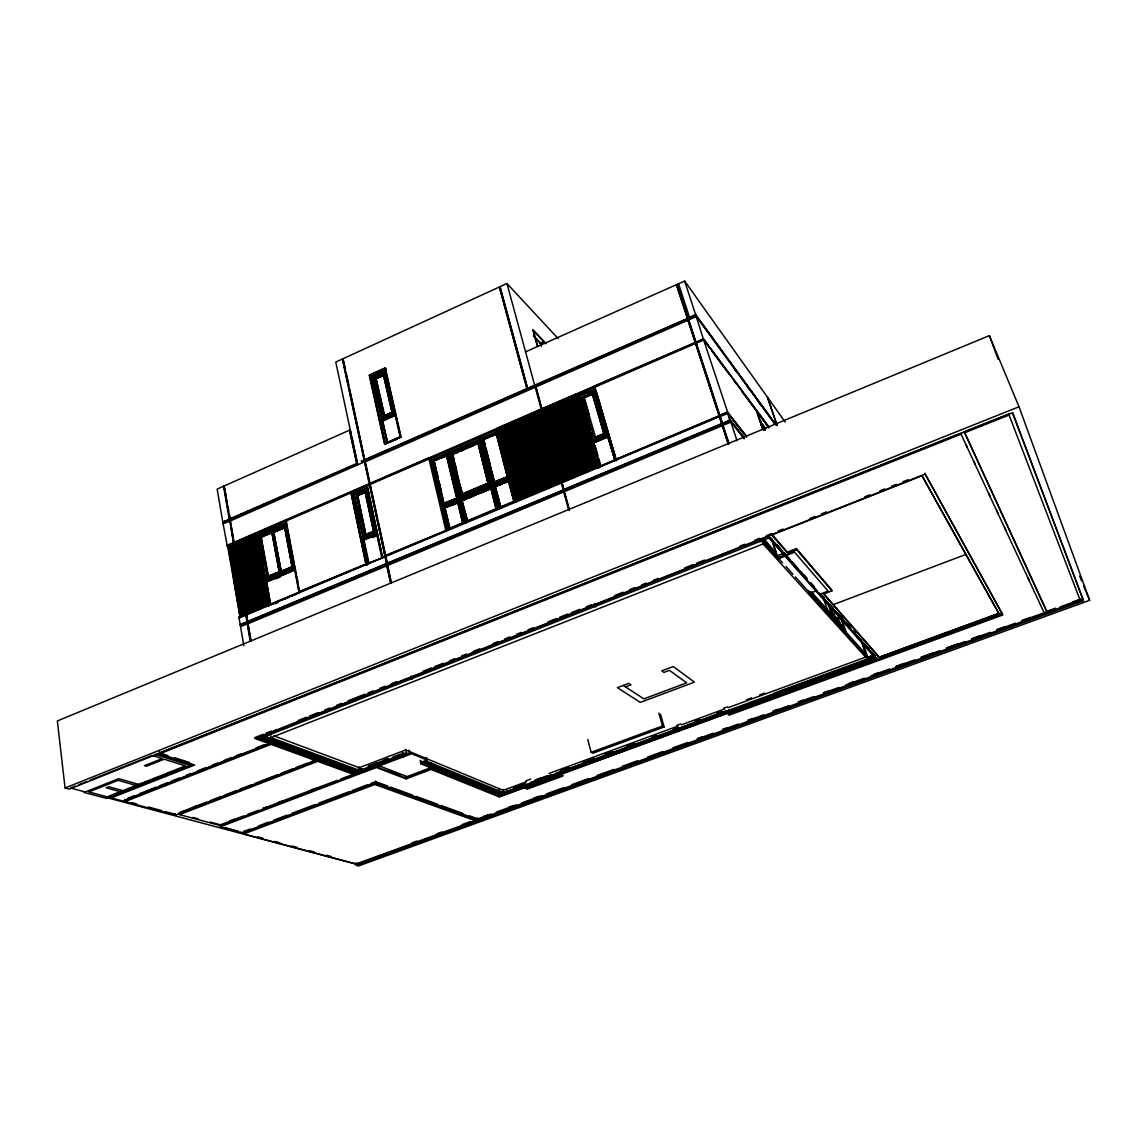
<?xml version="1.0" encoding="UTF-8"?>
<svg xmlns="http://www.w3.org/2000/svg" width="1147" height="1147" viewBox="0 0 1147 1147"><rect width="100%" height="100%" fill="white"/><g stroke="black" fill="none" stroke-linecap="round" stroke-linejoin="round"><path stroke-width="1.5" d="M744.116 438.771L729.793 420.548L722.467 423.616L720.072 416.433M703.455 339.354L695.828 315.167L688.157 318.522L696.043 342.566L703.455 339.354L710.007 348.473M616.082 459.99L594.547 386.066L695.426 342.838L687.54 318.794L721.836 423.874L563.923 489.783L561.887 482.672M594.863 387.184L695.612 343.397L719.255 416.117L615.91 459.402L719.054 415.701M561.241 483.102L385.621 556.496M515.935 501.913L496.909 428.39L541.14 409.221L369.75 483.518L387.256 563.492L563.32 490.027L561.127 482.342L559.879 482.385L540.466 410.612L560.295 482.873L561.815 482.07M497.268 429.336L577.084 394.754L575.708 395.486L596.483 467.718L576.009 395.586M446.04 531.19L428.734 457.94L369.965 483.891M428.992 459.044L370.094 484.45M366.008 564.711L350.824 492.192M240.081 617.43L227.837 547.062L228.568 546.488L240.34 615.48M229.859 556.123L228.353 547.348L229.099 546.775M350.839 492.909L286.177 520.924L285.976 519.835L299.711 592.612L299.482 591.465L365.879 564.138L299.711 591.852M245.773 615.193L239.106 617.989L240.225 624.542L247.25 621.932L240.225 624.542M381.134 537.886L386.697 563.736L247.781 621.703L246.433 614.778M254.433 534.688L227.292 546.345L228.009 546.732M239.106 617.989L239.15 616.986L240.798 616.685L228.382 545.843L240.282 617.029L239.408 617.1L240.325 617.516L238.533 606.992M499.404 286.979L527.047 388.89L499.404 286.979L335.784 362.065L357.692 464.836M499.963 286.721L527.634 388.632L499.963 286.721L506.931 283.524L558.116 338.523M369.549 375.284L385.105 368.23L386.152 369.09L370.61 376.144L369.549 375.284L384.79 443.717L385.851 444.52L370.61 376.144M372.245 376.833L385.55 371.384L395.17 413.623L382.123 419.429L372.245 376.833L373.449 377.807M385.55 371.384L372.689 377.205L382.123 419.429M375.055 377.091L379.872 374.897M383.557 417.78L374.323 377.893L384.876 373.592M384.503 415.744L392.088 412.375L384.374 415.658L375.958 378.596L383.7 375.399L392.088 412.375L384.618 415.845L376.202 378.797M376.087 378.696L383.7 375.399M383.829 375.499L375.958 378.596M539.491 343.512L541.355 342.695L542.187 343.555M541.484 342.752L542.846 342.15M224.511 489.912L223.565 486.242L217.17 489.095L222.762 521.899L229.572 519.261L228.669 514.085M229.185 513.856L230.088 519.046L224.081 486.013L349.563 430.168L356.545 461.711M350.236 429.867L351.154 433.638M525.527 351.857L676.458 284.671L687.583 318.536L364.746 460.262L369.75 483.518M677.06 284.413L687.985 317.977L677.06 284.413L684.63 281.044L767.372 397.077L777.021 425.308M223.909 486.457L225.027 489.683M383.184 417.494L393.88 413.192M381.664 419.071L395.17 413.623M381.965 420.404L395.027 414.612L395.729 415.157L382.682 420.949L381.965 420.404L387.629 443.1L382.682 420.949M386.912 442.57L400.074 436.778L400.776 437.322L387.5 443.014L382.553 420.863L395.6 415.071L400.661 437.222L385.105 368.23M384.79 443.717L400.704 436.72M389.091 442.455L396.389 439.244M229.73 518.845L356.918 463.445M361.362 461.151L364.388 460.176L361.678 461.366M342.881 358.81L364.631 459.718L526.788 388.632M527.362 388.374L687.583 318.536M687.985 317.977L695.641 314.622L776.533 425.523M367.771 475.862L364.488 461.854L229.887 521.154L229.658 519.806L223.622 521.871M254.448 533.957L267.208 606.218L254.548 533.756L255.752 534.43L268.642 606.419L267.437 605.817L299.367 592.44L285.746 520.236L234.031 542.818L229.83 519.376L357.706 463.703L222.848 522.444L227.249 545.757L233.501 543.047L229.658 519.806M687.756 319.081L364.746 460.262M694.035 316.328L689.691 317.862M223.077 523.792L229.887 521.154M364.803 462.083L696.272 316.543L775.057 424.419M563.923 489.783L535.964 387.127L535.119 387.127M226.776 545.499L233.285 542.674M233.802 542.445L369.205 483.747L364.517 460.721L361.477 461.696M596.168 467.431L597.53 466.858L597.802 467.646L576.726 393.794L541.714 408.963L695.225 342.423M695.842 342.15L703.57 338.795L769.164 427.2M286.191 520.208L366.796 485.109L367.886 485.855L352.057 492.708L350.939 491.977L366.122 564.482L367.241 565.156L352.057 492.708M367.226 485.081L382.711 557.858L384.933 556.152L369.535 484.679L367.241 485.798L369.205 483.747M615.652 459.99L597.988 467.388L577.113 393.937L594.318 386.482L616.498 460.822L596.669 392.503M227.292 546.345L228.74 546.044M229.515 545.7L230.819 545.14L242.92 615.796L241.601 616.355L229.042 545.685L241.601 616.355M231.608 544.796L232.898 544.237L245.057 614.907L243.723 615.466L231.12 544.782L243.723 615.466M233.687 543.893L234.992 543.334L247.193 614.003L245.3 614.175L233.343 543.707L246.906 621.76M235.78 542.99L237.085 542.416L249.329 613.115L247.996 613.674L235.293 542.975L247.996 613.674M237.859 542.087L239.164 541.513L251.465 612.226L250.132 612.785L237.386 542.072L250.132 612.785M239.952 541.183L241.257 540.61L253.602 611.322L252.268 611.881L239.479 541.169L252.268 611.881M242.046 540.266L243.35 539.707L255.752 610.419L254.405 610.993L241.573 540.251L254.405 610.993M244.139 539.362L245.444 538.803L257.889 609.53L256.555 610.089L243.666 539.348L256.555 610.089M246.232 538.459L247.537 537.886L260.039 608.627L258.692 609.186L245.759 538.445L258.692 609.186M248.326 537.542L249.645 536.982L262.176 607.738L260.842 608.297L247.867 537.527L260.842 608.297M250.433 536.638L251.738 536.065L264.326 606.835L262.978 607.394L249.96 536.624L262.978 607.394M252.526 535.735L265.129 606.491L252.182 535.534L253.845 535.162L255.078 542.058M430.397 458.685L495.877 430.311L514.085 501.239L447.015 529.355L430.397 458.685L432.935 460.635M498.974 428.949L500.422 428.333L518.974 500.178L517.053 500.321L498.701 428.72L517.498 500.795M501.282 427.96L502.716 427.329L521.34 499.189L519.419 499.332L501.01 427.716L519.863 499.805M503.59 426.956L522.229 498.816L503.246 426.87L505.024 426.34L523.706 498.199L505.024 426.34M505.899 425.953L507.332 425.336L526.072 497.21L524.15 497.354L505.626 425.723L524.595 497.827M508.207 424.964L509.641 424.333L528.437 496.221L526.516 496.364L507.935 424.72L526.96 496.837M510.515 423.96L511.963 423.329L530.803 495.217L528.882 495.361L510.243 423.716L529.326 495.848M512.824 422.956L514.272 422.325L533.183 494.228L531.247 494.371L512.551 422.713L531.692 494.859M515.146 421.953L516.594 421.322L535.549 493.239L533.627 493.382L514.874 421.709L534.072 493.855M517.455 420.949L518.903 420.318L537.929 492.235L536.007 492.378L517.197 420.705L536.438 492.866M519.777 419.945L521.225 419.315L540.309 491.246L538.387 491.389L519.505 419.702L538.818 491.862M522.1 418.942L523.548 418.311L542.689 490.242L540.767 490.386L521.828 418.698L541.198 490.873M524.423 417.938L543.578 489.869L524.093 417.838L525.871 417.307L545.069 489.253L525.871 417.307M526.745 416.92L528.193 416.304L547.449 488.249L545.528 488.393L526.473 416.676L545.958 488.88M529.068 415.917L530.531 415.286L549.843 487.26L547.908 487.389L528.81 415.673L548.352 487.876M531.391 414.913L532.853 414.282L552.223 486.256L550.302 486.4L531.133 414.669L550.732 486.873M533.728 413.895L535.19 413.264L554.618 485.253L552.696 485.396L533.47 413.651L553.126 485.884M536.065 412.891L537.513 412.26L557.012 484.249L555.076 484.392L535.792 412.648L555.506 484.88M538.387 411.873L557.901 483.876L538.072 411.787L539.85 411.243L559.406 483.245L539.85 411.243M540.724 410.87L542.187 410.239L561.729 482.098M543.061 409.852L544.524 409.221L564.195 481.238L562.274 481.382L542.803 409.608L562.704 481.869M545.413 408.834L546.875 408.203L566.604 480.235L564.668 480.378L545.155 408.59L565.098 480.865M547.75 407.83L549.212 407.185L568.998 479.231L567.077 479.374L547.492 407.572L567.493 479.862M550.087 406.812L551.564 406.181L571.407 478.213L569.471 478.356L549.829 406.554L569.901 478.844M552.438 405.794L553.901 405.163L573.815 477.209L571.88 477.353L552.18 405.551L572.31 477.84M554.79 404.776L556.252 404.145L576.224 476.206L574.289 476.349L554.531 404.533L574.719 476.837M557.141 403.758L577.127 475.819L556.825 403.658L558.603 403.127L578.633 475.188L558.603 403.127M559.492 402.74L579.536 474.815L559.177 402.64L560.955 402.095L581.042 474.184L560.955 402.095M561.844 401.722L563.32 401.077L583.465 473.166L581.529 473.31L561.586 401.464L581.945 473.797M564.195 400.704L565.672 400.059L585.873 472.163L583.952 472.292L563.951 400.446L584.368 472.793M566.561 399.672L568.023 399.041L588.296 471.145L586.361 471.288L566.303 399.428L586.791 471.775M568.912 398.654L570.389 398.009L590.719 470.127L588.784 470.27L568.668 398.396L589.2 470.772M571.278 397.636L572.754 396.991L593.142 469.123L591.207 469.252L571.02 397.378L591.623 469.754M573.643 396.604L575.12 395.973L595.565 468.105L593.63 468.234L573.385 396.36L594.046 468.736M255.752 534.43L286.922 520.924M577.113 393.937L577.988 394.84L595.178 387.385M449.868 453.337L448.362 452.147L446.957 452.75L457.925 498.372L442.14 505.053L444.018 507.591M257.315 535.233L286.349 523.175L257.315 535.233L265.344 579.981L266.721 580.697L266.104 577.271M353.706 493.497L367.284 488.149L376.876 532.896L363.585 538.531L353.706 493.497L363.585 538.531M605.989 435.803L592.77 440.892L579.852 395.586L594.461 389.808L607.107 433.451M447.387 453.094L431.86 459.818L442.584 505.368L458.356 498.687L447.387 453.094L448.033 453.61M460.377 498.587L448.735 452.506L480.005 438.971M508.996 477.224L492.938 484.034L481.439 438.355L497.253 431.516M354.179 493.812L367.284 488.149M579.852 395.586L594.461 389.808M434.068 459.66L438.728 457.639M443.373 455.631L446.484 454.284M448.735 452.506L449.38 453.022L480.636 439.502M497.87 432.046L482.07 438.885L481.439 438.355M260.254 535.319L280.857 526.416M358.237 492.923L363.14 490.801M588.741 393.192L593.486 391.141M455.23 498.759L443.946 503.547L433.595 460.592L446.957 455.603M494.658 482.5L483.217 439.115L496.78 434.053L491.934 436.147M267.366 578.518L259.38 536.323L285.288 525.125L286.119 525.613M365.061 536.782L355.828 494.601L366.596 490.386M433.853 460.807L446.57 455.302L456.965 498.156M594.533 439.487L582.103 396.719L593.673 392.174M446.685 455.388L433.982 460.893L444.061 503.633L455.345 498.845M483.59 439.43L496.536 433.838M272.068 531.262L285.703 525.369L293.618 567.392L281.13 572.683L272.957 530.444L281.13 572.683M433.595 460.592L437.423 459.732M440.606 458.356L445.366 456.291M483.217 439.115L488.694 437.552M275.509 530.201L284.599 526.272M477.855 442.971L487.876 483.03L461.911 494.056L452.233 454.054L477.855 442.971L478.485 443.502M279.538 571.851L268.025 576.324L260.942 537.126L271.896 532.394L279.108 571.622M357.62 495.49L365.262 492.178L373.635 531.348L365.893 534.631L357.491 495.389L365.391 492.264M462.284 494.343L452.492 454.269L478.113 443.201L488.249 483.331M261.1 537.212L272.04 532.48M452.606 454.355L478.227 443.287L488.135 483.231M260.942 537.126L272.312 532.638M274.061 532.308L285.044 527.563L273.631 532.065L281.287 571.507L292.428 566.79M452.233 454.054L457.682 452.492M460.879 451.115L465.682 449.036M468.879 447.66L473.682 445.581M584.196 397.694L592.598 394.21L583.995 397.479L595.537 437.322L603.953 433.752L592.497 394.095M373.75 531.419L365.75 534.545L357.749 495.561L365.52 492.35L373.521 529.799M595.436 437.222L603.852 433.652L592.296 393.88L584.095 397.579L589.228 415.028M268.025 576.324L279.266 571.693L271.896 532.394M366.008 534.703L373.879 531.505M281.015 571.364L292.284 566.704L281.287 571.507M463.804 493.568L486.629 484.02M364.66 536.538L375.571 532.323M594.232 439.186L605.974 434.641M266.95 578.289L293.202 567.148L294.033 567.622M457.223 498.357L443.674 503.347L444.333 503.834M491.131 483.231L460.822 496.078L450.484 453.28L478.93 440.978L489.683 483.833M494.042 481.998L507.791 476.923M494.285 482.199L507.433 476.636M363.097 538.23L376.876 532.896M592.77 440.892L607.595 435.129M265.344 579.981L294.808 567.994L265.86 580.253L257.831 535.52M448.362 452.147L459.359 497.755L491.074 484.306L479.589 438.613L481.023 437.996L492.522 483.704L508.594 476.894M459.732 498.099L491.49 484.651L480.435 440.677M363.398 539.649L377.435 534.488L363.398 539.649L368.33 563.134L369.076 563.578L364.015 540.036L377.32 534.402L381.277 552.854M614.548 460.004L599.953 466.112L593.171 442.312L607.638 436.19L615.107 460.564L607.638 436.19M265.602 581.386L266.606 581.916L270.749 604.942L269.731 604.426L265.602 581.386L294.564 569.113L295.424 569.586L266.477 581.844L270.606 604.87M442.484 506.472L458.255 499.791L463.947 523.405M508.953 478.313L492.88 485.124L498.845 508.795M509.368 478.657L493.296 485.453L498.83 507.433M608.211 436.763L593.759 442.885L593.171 442.312M266.606 581.916L295.553 569.658M457.768 501.268L443.574 507.261L444.376 510.63M463.947 498.644L490.887 487.246M493.927 485.955L506.773 480.521M372.517 537.613L376.947 535.735M275.524 578.977L280.341 576.941M497.554 484.923L502.372 482.887M444.95 507.806L457.868 502.343L462.972 523.161L449.839 528.538L444.678 507.605L458.255 502.615M467.56 521.541L461.911 500.321L491.389 488.608M500.981 507.548L495.117 486.271L508.895 481.195L505.598 482.586M462.169 500.522L491.016 488.307L496.235 509.096L467.187 521.268L462.169 500.522L491.131 488.407M508.522 480.908L495.375 486.471L500.723 507.347M457.983 502.429L445.065 507.892L449.968 528.609M495.475 486.557L508.637 480.994M451.803 505.354L456.635 503.304M465.754 499.447L461.911 500.321M468.965 498.085L473.768 496.063M481.769 492.665L486.586 490.644M499.031 485.367L502.314 483.977M241.042 615.953L240.354 616.484M242.92 615.796L243.178 615.064M245.057 614.907L245.3 614.175M247.193 614.003L247.437 613.272M249.329 613.115L249.573 612.383M251.465 612.226L251.723 611.48M253.602 611.322L253.86 610.591M255.752 610.419L255.996 609.688M257.889 609.53L258.147 608.799M260.039 608.627L260.297 607.896M262.176 607.738L262.434 606.992M264.326 606.835L264.584 606.089M263.71 590.39L265.932 605.53L267.237 605.444L239.408 617.1M384.718 555.765L382.682 557.098M385.277 555.535L445.911 530.617L385.492 555.922M517.053 500.321L515.792 501.339L597.63 467.058M518.974 500.178L519.419 499.332M521.34 499.189L521.785 498.343M523.261 497.726L524.15 497.354M526.072 497.21L526.516 496.364M528.437 496.221L528.882 495.361M530.803 495.217L531.247 494.371M533.183 494.228L533.627 493.382M535.549 493.239L536.007 492.378M537.929 492.235L538.387 491.389M540.309 491.246L540.767 490.386M542.689 490.242L543.148 489.396M544.639 488.765L545.528 488.393M547.449 488.249L547.908 487.389M549.843 487.26L550.302 486.4M552.223 486.256L552.696 485.396M554.618 485.253L555.076 484.392M557.012 484.249L557.471 483.389M558.976 482.758L559.879 482.385M561.37 481.754L562.274 481.382M564.195 481.238L564.668 480.378M566.604 480.235L567.077 479.374M568.998 479.231L569.471 478.356M571.407 478.213L571.88 477.353M573.815 477.209L574.289 476.349M576.224 476.206L576.697 475.331M578.217 474.7L579.12 474.328M580.626 473.697L581.529 473.31M583.465 473.166L583.952 472.292M585.873 472.163L586.361 471.288M588.296 471.145L588.784 470.27M590.719 470.127L591.207 469.252M593.142 469.123L593.63 468.234M595.565 468.105L596.067 467.216M703.641 339.913L727.628 412.103L719.685 415.429L727.628 412.103L746.396 435.989M241.157 616.14L242.49 615.581M243.279 615.251L244.612 614.692M245.415 614.362L246.476 617.387M247.551 613.459L248.885 612.899M249.688 612.57L251.021 612.011M251.824 611.666L253.172 611.107M253.974 610.778L255.308 610.218M256.111 609.874L257.458 609.315M258.261 608.971L259.595 608.412M260.398 608.082L261.745 607.523M262.548 607.179L263.896 606.62M264.699 606.276L266.047 605.716M500.622 507.261L513.971 501.798L508.967 482.643M517.154 500.522L518.63 499.906M519.519 499.533L520.996 498.916M521.885 498.544L523.362 497.927M524.251 497.554L525.727 496.938M526.616 496.565L528.093 495.934M528.982 495.561L530.473 494.945M531.362 494.572L532.839 493.956M533.728 493.583L535.219 492.952M536.108 492.579L537.599 491.963M538.488 491.59L539.979 490.959M540.868 490.586L542.359 489.97M543.248 489.597L544.739 488.966M545.628 488.593L547.119 487.977M548.022 487.59L549.513 486.973M550.402 486.6L551.893 485.97M552.797 485.597L554.288 484.966M555.191 484.593L556.682 483.962M557.585 483.59L559.076 482.959M562.374 481.582L563.88 480.951M564.768 480.579L566.274 479.948M567.177 479.575L568.683 478.944M569.586 478.557L571.091 477.926M571.995 477.553L573.5 476.923M574.403 476.55L575.909 475.919M576.812 475.532L578.317 474.901M579.221 474.528L580.726 473.897M581.629 473.51L583.149 472.879M584.052 472.507L585.558 471.861M586.475 471.489L587.981 470.858M588.898 470.471L590.404 469.84M591.307 469.453L592.827 468.822M593.745 468.449L595.25 467.804M269.731 604.426L298.923 592.21L294.564 569.113M368.33 563.134L382.481 557.972M240.798 616.685L239.15 616.986M366.122 564.482L382.367 557.686L366.796 485.109M246.304 614.978L385.048 556.725L386.697 563.736M561.844 482.858L719.441 416.705L721.836 423.874M720.072 416.605L728.015 413.278L730.223 420.031L744.546 438.154M272.226 604.197L277.087 602.161M283.567 599.451L288.571 597.472M291.682 596.053L296.672 594.089M767.372 397.077L785.222 422.096M275.022 603.752L278.219 602.419M247.437 621.531L386.381 563.535M386.955 563.306L563.32 490.027M563.664 489.554L721.635 423.616M722.266 423.358L730.223 420.031M243.824 645.689L240.311 625.115L246.992 622.334L248.139 623.71L247.537 622.104L250.777 640.958M247.537 622.104L386.51 564.123L390.869 583.063M387.069 563.88L563.478 490.615L387.069 563.88L391.113 582.647M563.822 490.142L722.022 424.462L563.822 490.142L569.385 510.558M728.976 443.975L722.452 423.946L730.424 420.619L743.643 437.337M240.311 625.115L247.351 622.506M247.881 622.276L386.826 564.31M724.13 423.587L729.979 421.15L727.513 412.662L746.769 437.136M240.555 626.549L247.594 623.925M730.897 422.096L248.139 623.71M989.374 335.627L57.35 720.947L65.064 787.989L69.365 789.122L1012.586 412.734L1083.528 600.756L356 865.297L358.481 865.956L1089.65 600.311L1019.009 406.769L989.374 335.627L998.062 359.126M65.064 787.989L1019.009 406.769M75.372 786.082L70.469 788.032L85.222 791.975M78.641 784.777L86.814 781.508M90.083 780.204L152.178 755.414L162.2 758.583L144.465 765.637L146.472 766.239L164.179 759.199L185.527 765.938L107.173 796.85L88.806 791.932L118.055 780.318L136.077 785.451M964.297 431.759L1008.715 414.038L1009.116 415.028L964.684 432.749L964.297 431.759L1047.24 612.498L964.684 432.749M159.39 751.586L159.705 753.851L961 434.211M263.15 734.324L254.82 737.621L269.072 742.812M266.491 733.005L271.481 731.04M298.148 720.517L306.478 717.219M309.819 715.9L318.149 712.617M324.816 709.979L329.806 708.014M336.472 705.376L341.476 703.398M348.143 700.774L364.803 694.193M368.144 692.874L373.148 690.91M379.8 688.272L384.804 686.293M391.471 683.669L396.475 681.691M423.128 671.167L431.473 667.884M434.799 666.565L443.129 663.267M449.796 660.643L454.8 658.665M461.467 656.041L466.456 654.062M473.123 651.424L479.79 648.801M493.124 643.539L498.128 641.56M504.795 638.936L509.784 636.958M516.451 634.32L521.455 632.355M528.122 629.717L533.126 627.739M548.123 621.817L556.453 618.534M559.779 617.215L568.123 613.932M571.45 612.613L579.78 609.329M586.447 606.691L591.451 604.713M614.778 595.508L623.108 592.225M629.775 589.587L634.778 587.608M641.445 584.984L646.435 583.006M653.102 580.382L658.106 578.403M684.773 567.88L693.103 564.582M696.43 563.277L704.774 559.98M739.758 546.158L744.761 544.194M754.755 540.237L759.758 538.273M766.425 535.635L771.429 533.67L787.688 552.496M778.096 531.032L783.086 529.054M809.753 518.53L814.757 516.566M821.424 513.928L826.413 511.949M864.752 496.823L869.741 494.844M879.749 490.902L884.753 488.923M891.405 486.299L896.409 484.321M903.076 481.697L908.08 479.718M273.689 730.883L276.011 729.979M113.008 794.928L121.195 791.702M127.747 789.122L132.665 787.186M139.217 784.591L147.404 781.365M150.673 780.075L158.859 776.849M165.412 774.254L170.329 772.318M176.882 769.737L185.068 766.497M771.271 533.699L771.716 535.047L921.93 475.79L999.295 614.448L879.749 658.249L823.46 594.06L831.905 590.848L831.489 589.615L796.448 548.581L787.401 552.108L787.831 553.428L796.893 549.9L831.905 590.848M111.058 797.022L192.925 764.748M259.652 738.711L267.48 735.887L267.065 733.449M266.706 733.32L267.122 735.757L768.906 537.943L875.821 658.593L874.745 655.496L871.204 651.482M410.698 676.486L411.544 679.096L411.601 676.415M594.834 606.562L595.709 606.505L595.035 604.01M759.959 541.47L760.819 541.427L759.801 538.689M270.405 734.123L271.007 737.621L763.099 543.95L867.591 659.31L503.791 792.835L426.34 761.063M127.891 798.255L134.543 795.645M139.518 793.681L156.135 787.157M159.447 785.853L167.763 782.598M171.075 781.293L179.376 778.024M186.029 775.415L191.004 773.465M197.657 770.856L205.958 767.601M212.596 764.992L217.586 763.027M224.224 760.418L230.862 757.809M235.852 755.859L240.827 753.894M255.781 748.03L264.082 744.761M124.794 800.133L131.418 797.538M134.744 796.233L143.031 792.978M146.343 791.674L254.132 749.349M257.444 748.059L265.746 744.804M268.842 741.521L269.215 743.715L123.03 801.093L111.173 797.925L194.703 765.006L159.705 753.851M124.865 800.735L270.821 743.442L315.941 759.888L310.966 761.809M124.693 799.459L124.98 801.624L270.979 744.346L316.099 760.762L315.712 758.654M776.032 552.854L764.691 539.75M783.731 553.284L777.021 555.908L772.548 542.316M785.308 554.732L777.938 557.614L782.569 562.747M762.067 540.811L778.34 558.833L786.355 555.707L801.753 573.142M192.567 807.402L197.556 805.466M180.136 812.32L191.735 807.846M195.047 806.57L206.646 802.097M209.958 800.807L221.543 796.333M224.855 795.057L236.454 790.584M239.766 789.308L251.351 784.835M254.663 783.544L277.846 774.598M281.158 773.322L292.757 768.848M296.069 767.558L307.654 763.085M179.362 813.194L184.352 811.259M187.678 809.983L317.418 759.902L317.69 761.336L354.409 774.684L354.136 773.293M124.98 801.624L175.305 815.101L316.099 760.762M179.448 813.753L317.533 760.475L354.237 773.852L340.86 778.956M179.262 812.535L179.563 814.614L317.69 761.336M808.621 590.576L809.596 593.458L817.137 590.576M264.828 736.202L356.516 770.081L359.57 768.92M356.301 770.383L360.115 768.934M263.265 736.202L356.617 770.641L361.205 768.891L362.151 772.332L361.506 769.006L356.402 770.942L264.068 736.904M368.287 766.196L376.517 763.056M383.084 760.547L388.016 758.669M368.502 766.339L387.973 758.913M392.848 757.063L400.948 753.966M404.074 756.604L403.371 753.264L402.583 753.35M409.149 750.167L410.038 754.339L406.253 752.79L356.559 771.687L262.52 737.105M229.429 821.195L234.418 819.288M262.706 808.52L267.71 806.628L262.706 808.606M282.678 800.921L277.689 802.814L337.519 780.232M310.966 790.154L315.955 788.247M228.769 821.625L220.41 824.808L210.159 822.055M229.443 821.281L243.824 815.89M247.738 814.313L258.878 810.169M268.914 806.341L277.287 803.158M354.409 774.684L220.525 825.639L179.563 814.614M219.636 826.17L376.101 766.626L405.981 778.024L430.971 768.633L499.174 796.176L507.548 793.107M258.075 738.238L357.061 774.282L362.151 772.332M361.721 768.705L362.667 772.146L410.038 754.339M833.31 604.612L965.989 554.388M420.203 760.547L420.906 763.83L427.272 761.422L426.397 757.321M625.516 686.938L630.965 684.874L628.699 683.383L617.358 687.67L640.327 702.394L694.465 682.135L673.246 666.536L661.733 670.88L663.898 672.429L669.418 670.35L686.666 682.852L643.868 698.867L623.237 685.447M243.365 831.446L250.333 829.023M258.692 825.869L268.713 822.069M273.732 820.177L287.094 815.13M292.112 813.237L315.497 804.391M318.837 803.129L348.917 791.774M352.258 790.512L367.298 784.835M370.653 783.559L375.657 781.666L387.385 785.939M477.568 817.926L477.955 819.632L375.829 782.483L242.103 832.98L219.765 827.001L376.216 767.486L406.11 778.856L431.143 769.436L499.346 796.921L524.466 787.717L527.462 789.007L562.933 776.017L560.051 774.669L727.112 713.434L729.392 715.068L1002.779 614.978L925.099 474.098L254.978 738.525L269.215 743.715M475.561 819.718L374.567 783.129L243.522 832.607L243.738 833.941L356.918 864.193L475.833 820.937L475.302 818.671M243.738 833.941L374.84 784.476L475.833 820.937M830.027 605.516L832.908 614.147L835.762 613.072M839.045 617.889L837.066 618.634L832.894 613.96L834.887 613.201L833.74 609.831M841.482 617.401L837.238 618.993L832.908 614.147M842.672 619.151L843.375 622.835L842.672 619.151L836.823 612.512M591.106 752.332L662.536 726.008L664.099 726.983L592.827 753.235L591.106 752.332L587.766 739.471M525.871 780.892L530.774 779.085M746.783 699.656L751.629 697.878M759.715 694.91L764.576 693.118M526.115 781.896L503.203 790.312L405.665 749.98L359.226 767.701L273.832 735.844M548.969 773.494L677.906 726.108L676.802 725.406L680.572 724.015L681.676 724.732L724.603 708.946L723.657 708.258L727.485 706.853L728.417 707.556L866.702 656.729L809.596 593.458M865.655 645.689L873.914 655.037L867.792 657.288L872.91 655.597M513.741 787.889L518.774 786.039M535.534 779.888L540.567 778.039M869.025 660.901L867.964 657.805L874.1 655.554M423.458 761.866L499.992 793.107L502.802 792.075M513.956 787.989L525.684 783.673M535.749 779.989L547.477 775.673M560.883 770.755L569.256 767.673M582.662 762.755L594.404 758.439M604.455 754.755L612.828 751.672M626.233 746.754L634.621 743.672M651.381 737.521L656.399 735.671M673.16 729.521L678.192 727.671M694.953 721.52L699.971 719.671M716.732 713.52L721.764 711.67M874.745 655.496L867.964 657.805M530.43 782.483L551.592 774.712M523.634 785.165L500.149 793.781L431.917 765.981M726.596 710.667L556.18 773.221L556.438 774.297M562.173 771.644L565.17 770.555M510.888 791.874L522.602 787.573M566.546 771.458L576.568 767.787M579.909 766.569L598.275 759.83M601.616 758.597L609.975 755.543M614.978 753.708L633.359 746.969M636.7 745.736L645.044 742.683M648.385 741.449L656.744 738.396M661.747 736.546L666.751 734.711M670.092 733.492L680.114 729.822M683.454 728.589L691.813 725.535M695.154 724.302L701.835 721.85M705.176 720.631L713.52 717.563M716.861 716.345L726.883 712.674M876.695 658.12L778.985 693.949L779.329 695.053L877.082 659.224L875.993 657.991L777.981 693.921L779.329 695.053M823.947 593.917L879.362 657.145L998.865 613.33L999.295 614.448M420.906 763.83L500.694 796.118L507.734 793.538L506.802 790.441M507.734 793.538L876.724 658.206M878.401 657.589L998.894 613.416L922.288 475.976M528.667 786.67L536.724 783.716M733.879 711.455L728.847 713.305L729.392 715.068M753.995 704.086L759.027 702.236M775.788 696.1L780.82 694.25M800.936 686.881L805.968 685.046M822.729 678.895L827.747 677.06M844.493 670.837L852.895 667.841M869.655 661.704L874.688 659.855M889.742 654.249L1000.413 613.788M528.566 786.928L559.349 775.659M730.883 712.803L776.763 695.985L774.311 693.146L874.989 656.199L853.64 632.026M729.162 714.309L1002.492 614.204L924.74 473.138M483.475 816.506L488.522 814.671M508.709 807.316L513.756 805.481M533.957 798.126L539.004 796.29M697.19 738.697L702.236 736.861M722.438 729.506L727.485 727.671M747.672 720.316L752.719 718.481M772.92 711.126L777.967 709.29M798.154 701.935L803.201 700.1M823.403 692.745L828.449 690.91M848.651 683.555L853.698 681.719M873.885 674.364L878.932 672.529M895.764 666.407L904.18 663.339M921.012 657.217L932.783 652.93M946.246 648.026L958.032 643.739M971.495 638.836L979.911 635.768M996.729 629.646L1005.145 626.577M1021.977 620.455L1030.393 617.387M1047.225 611.265L1055.627 608.197M1072.459 602.075L1080.875 599.006M411.931 842.873L416.963 841.052M437.05 833.726L442.068 831.905M462.155 824.593L470.528 821.553M491.231 813.997L477.797 818.901L469.424 815.847M496.278 812.162L516.451 804.821M521.484 802.986L541.656 795.645M546.703 793.81L563.507 787.702M571.909 784.634L588.712 778.526M597.128 775.458L613.932 769.35M622.334 766.282L637.46 760.776M647.539 757.106L662.665 751.6M672.759 747.93L687.885 742.424M697.964 738.754L713.09 733.248M723.169 729.578L738.295 724.072M748.389 720.402L763.515 714.896M773.594 711.226L788.72 705.72M798.799 702.05L813.926 696.544M824.019 692.874L839.145 687.368M845.869 684.917L864.351 678.192M871.075 675.741L889.556 669.016M896.28 666.565L914.776 659.84M921.5 657.389L939.981 650.664M946.705 648.213L965.201 641.488M971.91 639.037L990.406 632.312M997.13 629.861L1015.611 623.136M1022.335 620.685L1053.534 609.329M1060.129 606.921L1079.944 599.723L1080.259 600.483L1008.715 414.038M582.246 781.164L585.171 780.089M106.456 797.523L355.771 864.092L1083.012 599.494L1012.529 412.748M223.192 827.575L228.353 828.951M240.383 832.177L245.544 833.568M257.588 836.794L262.735 838.17M274.778 841.396L279.925 842.787M291.969 846.013L297.116 847.389M309.16 850.615L314.307 852.006M326.35 855.232L331.497 856.608M193.097 817.438L198.216 818.829M131.575 802.527L136.608 803.889M148.35 807.029L161.756 810.642M165.111 811.531L175.176 814.241M224.783 827.561L238.533 831.245M120.263 791.688L106.155 787.803L108.807 786.756L122.901 790.656M138.715 784.405L118.7 778.684L84.075 792.434L106.571 798.412L190.115 765.479L154.931 754.31M156.479 753.909L189.986 764.562M167.906 755.586L159.576 752.919L960.613 433.236L1044.487 613.487M174.573 757.708L189.556 762.511M280.614 745.822L288.972 748.876M309.03 756.203L314.034 758.038M333.992 765.336L338.996 767.171M390.726 787.157L412.49 795.1M415.845 796.319L437.609 804.248M440.964 805.466L462.728 813.409M271.007 737.621L359.771 770.497L359.083 766.999M756.619 411.214L763.185 429.724M387.457 769.981L399.099 774.325M378.883 765.737L407.128 776.576L432.161 767.157L431.286 763.099M433.967 768.777L438.857 770.841M445.337 773.393L450.226 775.444M464.836 781.365L469.711 783.329M474.586 785.308L481.08 787.932M485.955 789.91L498.945 795.172M425.566 761.837L500.235 792.849L425.68 762.382M424.978 761.995L499.877 792.606L499.074 789.179M524.279 786.957L527.29 788.247L562.747 775.272L559.865 773.91M246.218 614.018L247.006 617.172M412.131 678.866L411.286 676.257M230.819 545.14L242.375 615.394M232.898 544.237L244.512 614.505M234.992 543.334L246.648 613.616M234.117 543.363L233.701 539.993M237.085 542.416L248.784 612.713M239.164 541.513L250.921 611.824M241.257 540.61L253.057 610.921M243.35 539.707L255.193 610.032M245.444 538.803L257.344 609.129M247.537 537.886L259.48 608.225M249.645 536.982L261.631 607.337M253.845 535.162L265.932 605.53M251.738 536.065L263.781 606.433M364.631 459.718L349.563 388.632M442.14 505.053L443.688 506.171M595.709 606.505L594.777 603.824M514.229 501.999L508.279 480.693M492.522 483.704L493.984 484.866L492.278 478.098M777.637 692.831L778.999 694.035M500.422 428.333L518.53 499.705M502.716 427.329L520.896 498.716M507.332 425.336L525.627 496.737M509.641 424.333L527.993 495.733M511.963 423.329L530.358 494.744M514.272 422.325L532.738 493.755M516.594 421.322L535.119 492.751M518.903 420.318L537.484 491.762M521.225 419.315L539.864 490.758M523.548 418.311L542.244 489.769M528.193 416.304L547.019 487.776M530.531 415.286L549.399 486.772M532.853 414.282L551.793 485.769M535.19 413.264L554.187 484.765M537.513 412.26L556.582 483.762M541.484 410.182L506.931 283.524M544.524 409.221L563.765 480.751M546.875 408.203L566.174 479.747M549.212 407.185L568.582 478.743M551.564 406.181L570.977 477.726M535.964 387.127L541.714 408.963M553.901 405.163L573.385 476.722M556.252 404.145L575.794 475.718M595.637 437.423L603.953 433.752M563.32 401.077L583.034 472.679M565.672 400.059L585.457 471.661M568.023 399.041L587.881 470.657M570.389 398.009L590.304 469.639M572.754 396.991L592.727 468.621M575.12 395.973L595.15 467.603M533.67 335.899L540.524 343.053L541.456 346.423M533.441 335.999L540.309 343.154M546.058 343.512L532.753 329.533L537.456 346.566M545.642 343.699L533.441 330.881L537.728 346.394M868.494 661.088L867.562 658.134M786.039 566.604L792.993 574.317M795.315 576.884L809.208 592.296M867.261 657.489L862.659 644.155M763.372 540.266L777.336 555.779M809.811 591.881L865.813 654.148M811.216 591.651L844.378 628.656M770.426 537.9L772.72 540.495M779.587 548.266L781.867 550.847M823.173 597.601L826.686 601.587M830.199 605.559L836.063 612.183M838.4 614.835L840.751 617.487M858.573 637.675L862.114 641.689M769.551 537.283L773.049 541.255M819.861 594.218L831.575 607.451M848.149 626.205L852.866 631.538M855.218 634.205L870.559 651.553M803.717 574.633L807.273 578.676M810.829 582.705L814.384 586.734M840.149 615.953L842.486 618.606M846.185 622.792L850.916 628.155M853.282 630.836L855.648 633.517M777.049 544.782L780.562 548.768M785.251 554.073L789.939 559.392M792.276 562.044L798.14 568.683M800.491 571.349L806.341 577.988M821.582 595.25L823.919 597.902M829.783 604.541L833.296 608.527M842.816 619.308L849.913 627.352M857.01 635.395L859.375 638.076M864.107 643.438L868.838 648.801M804.119 575.823L806.484 578.504M811.216 583.866L815.961 589.228M769.092 536.309L785.093 554.417M844.149 621.273L819.245 593.071L819.661 594.318L828.105 591.092L794.556 552.209L785.523 555.736L784.519 552.668M846.529 623.968L850.085 627.997M771.716 535.047L787.831 553.428M722.452 423.946L728.632 442.541M728.804 414.641L730.997 417.451M733.205 420.246L744.231 434.254M761.192 423.96L765.465 429.666M760.676 424.175L764.949 429.881M762.597 427.114L764.734 429.967M762.067 427.329L764.217 430.182M759.486 420.261L765.579 428.419M761.321 423.429L765.536 429.05M688.157 318.522L722.467 423.616M756.991 411.357L703.943 339.913L696.215 343.268L719.685 415.429M757.407 411.845L768.891 427.315M712.115 351.326L729.076 374.137M734.367 381.263L736.489 384.116M741.779 391.242L755.558 409.78M757.192 412.232L768.834 427.903M695.828 315.167L775.659 424.576M734.223 368.832L736.317 371.7M746.812 386.052L748.905 388.919M759.386 403.271L761.493 406.138M965.889 444.362L967.337 447.473M973.631 460.979L975.136 464.22M988.714 493.382L990.219 496.622M996.7 510.558L998.205 513.813M1004.543 527.405L1006.048 530.645M1027.698 577.156L1029.203 580.411M1079.628 576.081L1081.635 580.927M1083.643 585.773L1089.65 600.311M879.362 657.145L879.749 658.249M862.616 642.291L867.906 657.432M860.924 639.969L867.591 659.31M767.529 397.292L777.179 425.508M841.611 618.907L846.199 632.341M840.708 617.889L845.296 631.337M838.056 617.473L841.525 627.151M827.804 603.179L832.407 617M823.689 598.906L828.249 612.398M763.773 430.125L759.916 419.372L763.214 429.164M756.36 410.425L762.583 428.921M796.448 548.581L796.893 549.9M771.788 538.889L778.34 558.833M684.63 281.044L695.641 314.622M730.424 420.619L736.991 440.663M678.565 283.739L690.136 319.239M761.436 538.861L763.099 543.95M722.51 425.938L728.001 442.799M759.328 539.176L760.146 541.685M676.458 284.671L687.368 318.249M721.821 424.204L728.331 444.247M728.273 710.05L728.603 711.14M615.021 460.463L608.111 436.663L593.659 442.785L600.526 466.671M594.089 389.421L607.222 434.756M593.372 391.844L605.673 434.326M582.647 402.009L584.081 407.042M585.042 410.382L586.475 415.415M587.436 418.755L590.304 428.806M595.021 445.337L597.917 455.531M598.892 458.915L600.34 464.005M581.328 398.281L586.103 415.042M587.063 418.383L588.497 423.415M591.365 433.466L592.311 436.821M580.224 395.973L593.142 441.251M581.773 404.748L584.196 413.264M585.171 416.676L586.619 421.795M587.594 425.193L589.056 430.311M590.992 437.122L592.44 442.226M597.773 460.965L599.236 466.083M577.988 394.84L598.849 468.205M660.457 714.094L664.099 726.983M658.894 713.09L662.536 726.008M564.08 490.357L564.482 491.819M564.941 493.54L569.17 509.053M563.22 490.386L568.568 509.311M594.146 604.068L595.078 606.763M510.687 483.79L512.006 488.923M496.164 433.523L507.175 476.421M483.848 439.645L485.138 444.792M485.998 448.219L489.898 463.646M484.192 445.997L486.744 456.133M488.866 464.578L490.156 469.653M482.486 440.577L484.192 447.33M485.052 450.714L487.604 460.865M489.74 469.309L492.292 479.46M494.357 487.647L496.909 497.784M497.755 501.153L499.461 507.906M497.44 508.293L491.848 486.07L460.133 499.504L465.825 523.118M497.382 509.411L491.432 485.74L459.689 499.174L465.395 522.803M490.758 488.106L495.977 508.895M452.879 454.57L454.14 459.789M454.986 463.259L456.664 470.213M460.865 487.59L462.556 494.543M465.481 512.895L467.144 519.82M455.574 476.966L458.427 488.765M463.646 510.415L465.266 517.154M449.38 453.022L451.015 459.775M453.051 468.22L455.488 478.342M456.305 481.711L457.94 488.464M460.779 499.992L462.399 506.73M464.435 515.161L466.055 521.899M464.033 522.286L458.7 500.106L442.914 506.788L448.076 528.695M527.032 787.186L527.462 789.007M446.312 455.087L456.578 497.87M457.61 502.142L462.585 522.889M525.312 784.548L525.57 785.638M524.021 785.881L524.466 787.717M434.24 461.094L435.86 467.933M436.663 471.36L438.283 478.184M439.086 481.611L441.509 491.862M432.519 460.32L440.864 495.733M441.652 499.103L443.244 505.841M445.165 513.999L448.735 529.154M507.031 790.355L507.963 793.452M502.988 789.38L503.791 792.835M499.992 793.107L500.694 796.118M498.931 795.1L499.346 796.921M385.105 371.011L394.726 413.264M395.027 414.612L400.074 436.778M384.503 373.291L393.507 412.906M383.456 375.198L391.973 412.275M373.822 379.499L381.377 413.25M343.57 360.803L345.433 369.492M346.193 372.976L348.817 385.148M365.721 463.56L377.607 518.702M378.352 522.143L387.256 563.492M387.385 564.08L391.428 582.834M430.713 767.472L431.143 769.436M343.039 361.047L348.287 385.392M349.032 388.862L364.388 460.176M368.517 479.303L380.388 534.445M411.013 676.644L411.544 679.096M342.351 359.054L364.086 459.947M386.51 564.123L390.553 582.877M366.811 487.819L376.402 532.595M376.703 534.015L381.75 557.514M366.208 490.113L375.184 532.079M365.133 492.092L373.492 531.247M351.9 437.122L357.09 461.481M420.72 760.346L421.422 763.63M349.563 430.168L356.602 463.23M357.85 508.092L360.746 521.842M361.477 525.283L362.925 532.151M405.522 749.306L406.253 752.79M402.683 752.633L403.558 756.805M402.396 752.518L403.271 756.69M405.737 776.877L406.11 778.856M376.976 763.916L377.22 765.106M375.542 781.107L375.829 782.483M374.567 783.129L374.84 784.476M362.008 768.805L362.667 772.146M356.402 770.942L357.061 774.282M356.688 862.988L356.918 864.193M355.57 863.06L355.771 864.092M297.116 577.902L297.733 581.199M285.847 522.874L294.306 567.708M285.288 525.125L293.202 567.148M292.284 566.704L284.915 527.477L273.789 532.151L281.158 571.435M284.771 527.391L292.155 566.632M284.628 527.305L292.012 566.561M261.229 537.283L268.455 576.54M259.294 539.448L260.842 548.037M261.459 551.478L262.075 554.919M262.692 558.36L263.323 561.786M255.695 545.513L259.695 567.951M260.312 571.407L260.928 574.862M261.545 578.317L263.093 586.949M270.592 742.152L270.979 744.346M225.615 493.138L226.217 496.594M226.805 500.035L227.407 503.49M227.995 506.945L228.597 510.401M230.174 519.577L233.099 536.524M248.426 625.445L251.136 641.116M225.099 493.353L225.701 496.809M226.289 500.264L226.891 503.719M227.479 507.175L228.081 510.63M230.791 526.358L231.379 529.814M231.981 533.283L232.583 536.753M233.171 540.223L233.501 543.047M247.895 625.674L250.591 641.331M266.505 733.679L266.921 736.116M223.565 486.242L229.214 519.075M246.992 622.334L250.247 641.173M266.147 733.535L266.563 735.973M230.447 559.621L231.049 563.134M231.651 566.647L232.253 570.159M232.841 573.658L233.443 577.17M234.045 580.683L236.741 596.469M237.329 599.981L237.931 603.494M175.09 813.667L175.305 815.101M385.32 367.829L369.219 375.141L384.56 444.118L401.049 436.878L385.32 367.829M496.422 433.738L483.475 439.344L494.4 482.285L507.533 476.722L496.422 433.738M768.39 536.366L259.38 737.177L356.789 772.892L409.737 752.948L426.985 760.045L420.619 762.454L500.407 794.857L875.376 657.303L768.39 536.366"/></g></svg>
